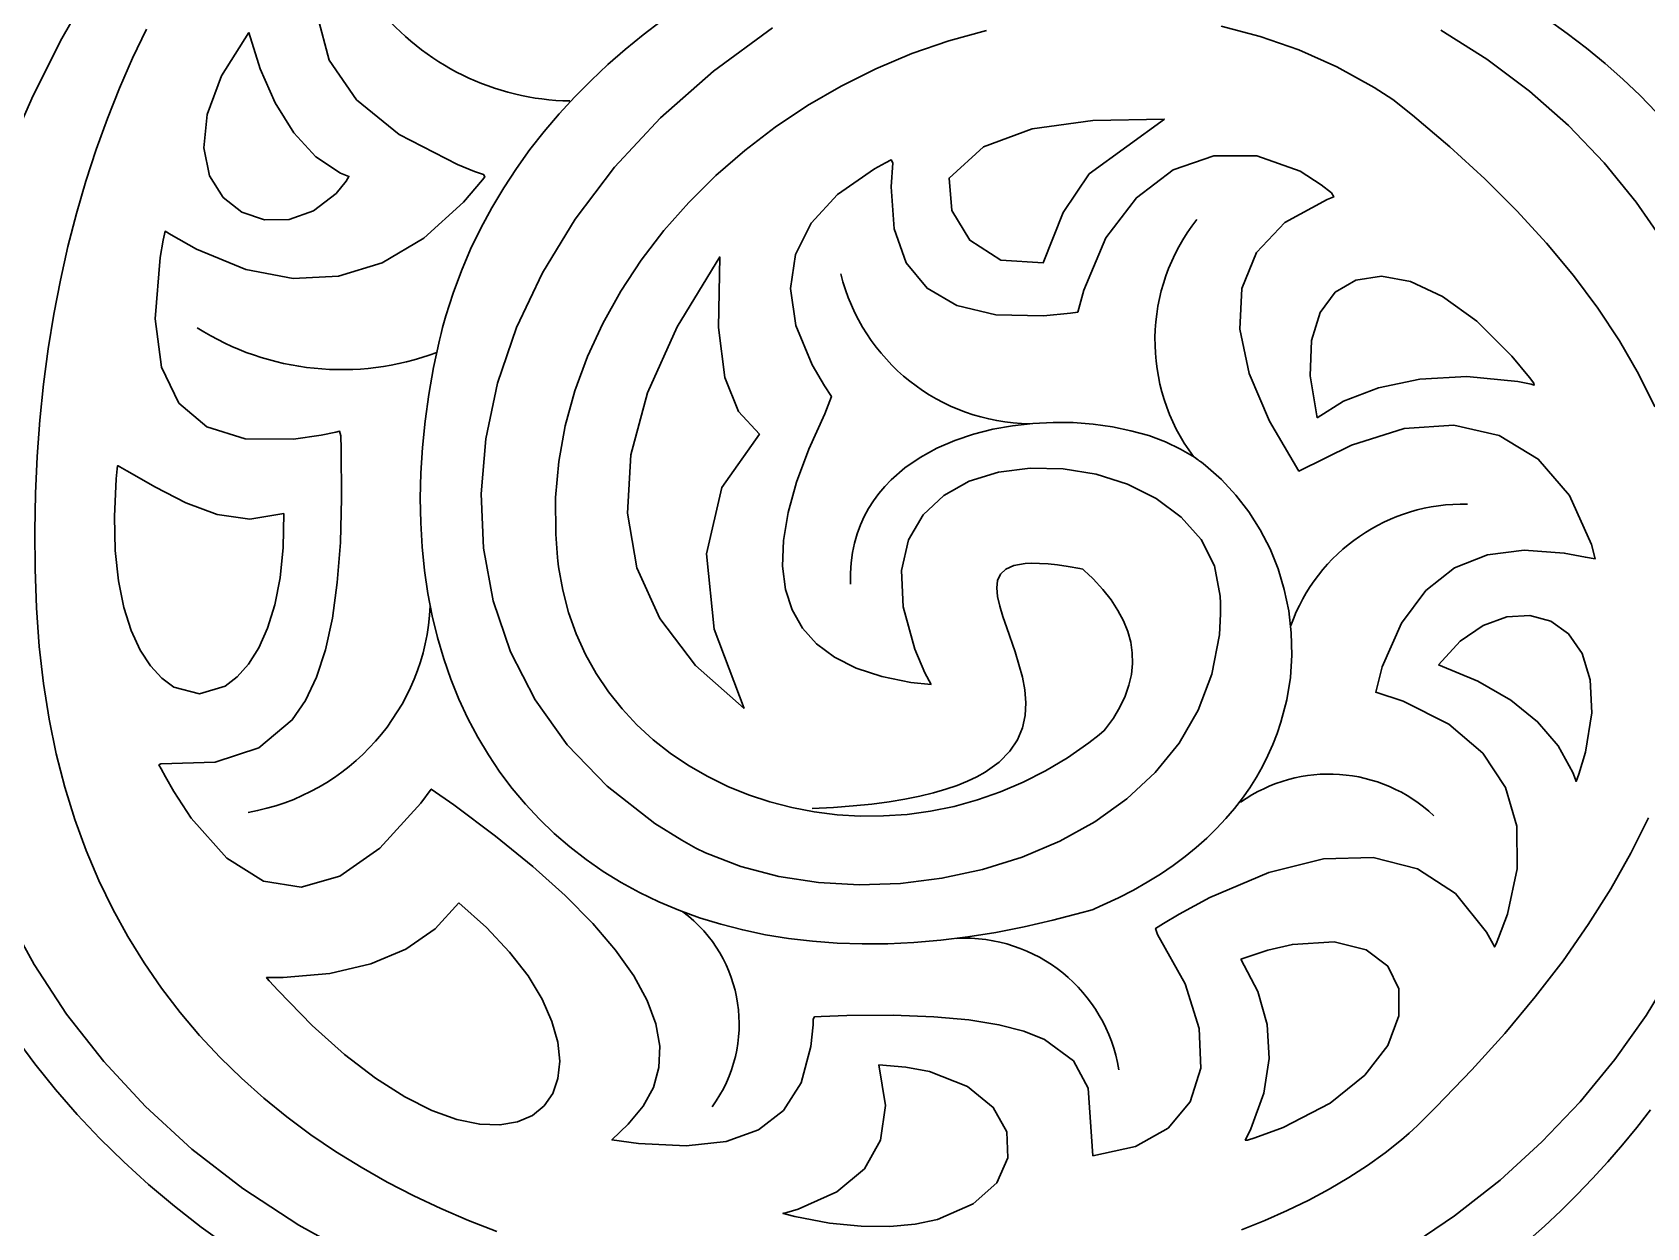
# Model space of a CAD drawing. Header units: inches. Extents: x 249 to 1192, y -18 to 440.
# Drawn here: x 610.1581 to 610.563, y 236.6426 to 236.9425 of the extents above; entities that cross this region are included whole.
import ezdxf

# ---------------------------------------------------------------- set-up
doc = ezdxf.new("R2010")
doc.units = ezdxf.units.IN
doc.header["$MEASUREMENT"] = 0
doc.layers.add('KACA', color=141, linetype='Continuous', lineweight=30)
doc.layers.add('KOLOM', color=5, linetype='Continuous')

# ---------------------------------------------------------------- blocks, each defined once
blk = doc.blocks.new('TAMPAK SAMPING KANAN')
at = {"layer": 'KACA'}
for points in [[(610.38348, 236.7789), (610.37842, 236.77943), (610.3711, 236.78092), (610.36472, 236.78302), (610.35928, 236.78574), (610.35479, 236.78908), (610.35125, 236.79303), (610.34864, 236.7976), (610.34698, 236.80278), (610.34626, 236.80858), (610.34649, 236.81499), (610.34765, 236.82202), (610.34976, 236.82967), (610.35282, 236.83793), (610.35682, 236.8468), (610.3585, 236.85116), (610.35673, 236.85384), (610.35368, 236.85907), (610.3496, 236.869), (610.3482, 236.87824), (610.34947, 236.88679), (610.35341, 236.89464), (610.36003, 236.90179), (610.36932, 236.90825), (610.37206, 236.90975), (610.37349, 236.91049), (610.37393, 236.90979), (610.37347, 236.90374), (610.37424, 236.8932), (610.37725, 236.88472), (610.3825, 236.87831), (610.38998, 236.87395), (610.3997, 236.87165), (610.41166, 236.87142), (610.41848, 236.87207), (610.42027, 236.87231), (610.42081, 236.87411), (610.42181, 236.87782), (610.42736, 236.89091), (610.43498, 236.90102), (610.44417, 236.90797), (610.45442, 236.91153), (610.46522, 236.9115), (610.47605, 236.90768), (610.48132, 236.90428), (610.48389, 236.9022), (610.48447, 236.9012), (610.48286, 236.9006), (610.47218, 236.89476), (610.46512, 236.88724), (610.46146, 236.87827), (610.46093, 236.86807), (610.4633, 236.85688), (610.46833, 236.84494), (610.47576, 236.83246), (610.48897, 236.83891), (610.50215, 236.84313), (610.51461, 236.84392), (610.52596, 236.84135), (610.53576, 236.83547), (610.54362, 236.82635), (610.54912, 236.81403), (610.55008, 236.81046), (610.54761, 236.81082), (610.54231, 236.81186), (610.53227, 236.81262), (610.52307, 236.81145), (610.51481, 236.80815), (610.50759, 236.8025), (610.50149, 236.7943), (610.49661, 236.78334), (610.49504, 236.77696), (610.50191, 236.77471), (610.51338, 236.76896), (610.5219, 236.76168), (610.52754, 236.75309), (610.53039, 236.74336), (610.53053, 236.73268), (610.52804, 236.72126), (610.52583, 236.71533), (610.52518, 236.71382), (610.52484, 236.71307), (610.52444, 236.71379), (610.52279, 236.71678), (610.515, 236.72649), (610.50547, 236.73268), (610.49438, 236.73551), (610.48189, 236.73514), (610.46819, 236.73173), (610.45344, 236.72545), (610.44573, 236.72128), (610.4418, 236.71895), (610.43981, 236.71772), (610.44026, 236.71619), (610.44718, 236.70386), (610.45074, 236.6926), (610.45111, 236.68265), (610.44845, 236.67425), (610.44295, 236.66763), (610.43476, 236.66302), (610.42407, 236.66068), (610.42291, 236.67765), (610.41919, 236.68454), (610.41194, 236.68986), (610.40679, 236.69192), (610.4005, 236.69356), (610.393, 236.69478), (610.3842, 236.69557), (610.37401, 236.69593), (610.36235, 236.69584), (610.35595, 236.69563), (610.35428, 236.69556), (610.35396, 236.69495), (610.3539, 236.69351), (610.35336, 236.68812), (610.35087, 236.67902), (610.34649, 236.67209), (610.34023, 236.66721), (610.33208, 236.66428), (610.32204, 236.66317), (610.31011, 236.66378), (610.30343, 236.66469), (610.30751, 236.66866), (610.31127, 236.67311), (610.31385, 236.67785), (610.31524, 236.68287), (610.31544, 236.68818), (610.31446, 236.69377), (610.31228, 236.69965), (610.30892, 236.70581), (610.30437, 236.71225), (610.29863, 236.71898), (610.2917, 236.72599), (610.28358, 236.73329), (610.27428, 236.74087), (610.26378, 236.74874), (610.25814, 236.75267), (610.25552, 236.74917), (610.24524, 236.73786), (610.23523, 236.73082), (610.22549, 236.72806), (610.21603, 236.72957), (610.20685, 236.73536), (610.19794, 236.74541), (610.19359, 236.75205), (610.19144, 236.75576), (610.19037, 236.75772), (610.18983, 236.75873), (610.1903, 236.75901), (610.20392, 236.75942), (610.21485, 236.76301), (610.22327, 236.77003), (610.2266, 236.77492), (610.22937, 236.78078), (610.23161, 236.78763), (610.23333, 236.79551), (610.23456, 236.80446), (610.23533, 236.81451), (610.23566, 236.82569), (610.23557, 236.83804), (610.23548, 236.84131), (610.23516, 236.84242), (610.23422, 236.8422), (610.23052, 236.84145), (610.22358, 236.84046), (610.21148, 236.84057), (610.20187, 236.84355), (610.19483, 236.84949), (610.19047, 236.85849), (610.18888, 236.87062), (610.19015, 236.88599), (610.19093, 236.89034), (610.19138, 236.8926), (610.19294, 236.89173), (610.19929, 236.88812), (610.21164, 236.88302), (610.2235, 236.88075), (610.23489, 236.8813), (610.2458, 236.88468), (610.25623, 236.89089), (610.26619, 236.89992), (610.27098, 236.90549), (610.27158, 236.90624), (610.27124, 236.90681), (610.26901, 236.90763), (610.26474, 236.90932), (610.25009, 236.91685), (610.23935, 236.92557), (610.23253, 236.93548), (610.22962, 236.94658)], [(610.38348, 236.7789), (610.37842, 236.77943), (610.3711, 236.78092), (610.36472, 236.78302), (610.35928, 236.78574), (610.35479, 236.78908), (610.35125, 236.79303), (610.34864, 236.7976), (610.34698, 236.80278), (610.34626, 236.80858), (610.34649, 236.81499), (610.34765, 236.82202), (610.34976, 236.82967), (610.35282, 236.83793), (610.35682, 236.8468), (610.3585, 236.85116), (610.35673, 236.85384), (610.35368, 236.85907), (610.3496, 236.869), (610.3482, 236.87824), (610.34947, 236.88679), (610.35341, 236.89464), (610.36003, 236.90179), (610.36932, 236.90825), (610.37206, 236.90975), (610.37349, 236.91049), (610.37393, 236.90979), (610.37347, 236.90374), (610.37424, 236.8932), (610.37725, 236.88472), (610.3825, 236.87831), (610.38998, 236.87395), (610.3997, 236.87165), (610.41166, 236.87142), (610.41848, 236.87207), (610.42027, 236.87231), (610.42081, 236.87411), (610.42181, 236.87782), (610.42736, 236.89091), (610.43498, 236.90102), (610.44417, 236.90797), (610.45442, 236.91153), (610.46522, 236.9115), (610.47605, 236.90768), (610.48132, 236.90428), (610.48389, 236.9022), (610.48447, 236.9012), (610.48286, 236.9006), (610.47218, 236.89476), (610.46512, 236.88724), (610.46146, 236.87827), (610.46093, 236.86807), (610.4633, 236.85688), (610.46833, 236.84494), (610.47576, 236.83246), (610.48897, 236.83891), (610.50215, 236.84313), (610.51461, 236.84392), (610.52596, 236.84135), (610.53576, 236.83547), (610.54362, 236.82635), (610.54912, 236.81403), (610.55008, 236.81046), (610.54761, 236.81082), (610.54231, 236.81186), (610.53227, 236.81262), (610.52307, 236.81145), (610.51481, 236.80815), (610.50759, 236.8025), (610.50149, 236.7943), (610.49661, 236.78334), (610.49504, 236.77696), (610.50191, 236.77471), (610.51338, 236.76896), (610.5219, 236.76168), (610.52754, 236.75309), (610.53039, 236.74336), (610.53053, 236.73268), (610.52804, 236.72126), (610.52583, 236.71533), (610.52518, 236.71382), (610.52484, 236.71307), (610.52444, 236.71379), (610.52279, 236.71678), (610.515, 236.72649), (610.50547, 236.73268), (610.49438, 236.73551), (610.48189, 236.73514), (610.46819, 236.73173), (610.45344, 236.72545), (610.44573, 236.72128), (610.4418, 236.71895), (610.43981, 236.71772), (610.44026, 236.71619), (610.44718, 236.70386), (610.45074, 236.6926), (610.45111, 236.68265), (610.44845, 236.67425), (610.44295, 236.66763), (610.43476, 236.66302), (610.42407, 236.66068), (610.42291, 236.67765), (610.41919, 236.68454), (610.41194, 236.68986), (610.40679, 236.69192), (610.4005, 236.69356), (610.393, 236.69478), (610.3842, 236.69557), (610.37401, 236.69593), (610.36235, 236.69584), (610.35595, 236.69563), (610.35428, 236.69556), (610.35396, 236.69495), (610.3539, 236.69351), (610.35336, 236.68812), (610.35087, 236.67902), (610.34649, 236.67209), (610.34023, 236.66721), (610.33208, 236.66428), (610.32204, 236.66317), (610.31011, 236.66378), (610.30343, 236.66469), (610.30751, 236.66866), (610.31127, 236.67311), (610.31385, 236.67785), (610.31524, 236.68287), (610.31544, 236.68818), (610.31446, 236.69377), (610.31228, 236.69965), (610.30892, 236.70581), (610.30437, 236.71225), (610.29863, 236.71898), (610.2917, 236.72599), (610.28358, 236.73329), (610.27428, 236.74087), (610.26378, 236.74874), (610.25814, 236.75267), (610.25552, 236.74917), (610.24524, 236.73786), (610.23523, 236.73082), (610.22549, 236.72806), (610.21603, 236.72957), (610.20685, 236.73536), (610.19794, 236.74541), (610.19359, 236.75205), (610.19144, 236.75576), (610.19037, 236.75772), (610.18983, 236.75873), (610.1903, 236.75901), (610.20392, 236.75942), (610.21485, 236.76301), (610.22327, 236.77003), (610.2266, 236.77492), (610.22937, 236.78078), (610.23161, 236.78763), (610.23333, 236.79551), (610.23456, 236.80446), (610.23533, 236.81451), (610.23566, 236.82569), (610.23557, 236.83804), (610.23548, 236.84131), (610.23516, 236.84242), (610.23422, 236.8422), (610.23052, 236.84145), (610.22358, 236.84046), (610.21148, 236.84057), (610.20187, 236.84355), (610.19483, 236.84949), (610.19047, 236.85849), (610.18888, 236.87062), (610.19015, 236.88599), (610.19093, 236.89034), (610.19138, 236.8926), (610.19294, 236.89173), (610.19929, 236.88812), (610.21164, 236.88302), (610.2235, 236.88075), (610.23489, 236.8813), (610.2458, 236.88468), (610.25623, 236.89089), (610.26619, 236.89992), (610.27098, 236.90549), (610.27158, 236.90624), (610.27124, 236.90681), (610.26901, 236.90763), (610.26474, 236.90932), (610.25009, 236.91685), (610.23935, 236.92557), (610.23253, 236.93548), (610.22962, 236.94658)], [(610.15378, 236.69043), (610.15867, 236.68379), (610.16385, 236.67734), (610.1693, 236.67107), (610.17502, 236.66501), (610.181, 236.65914), (610.18724, 236.65348), (610.19372, 236.64803), (610.20045, 236.64279), (610.20742, 236.63777)], [(610.53308, 236.6393), (610.53731, 236.64305), (610.54143, 236.64692), (610.54546, 236.65089), (610.54938, 236.65496), (610.55319, 236.65914), (610.55689, 236.66342), (610.56048, 236.66778), (610.56396, 236.67224)], [(610.56539, 236.92249), (610.56131, 236.92665), (610.55703, 236.93071), (610.55255, 236.93466), (610.54789, 236.9385), (610.54302, 236.94223), (610.53796, 236.94585)], [(610.31589, 236.9454), (610.31127, 236.94188), (610.30678, 236.93822), (610.30242, 236.9344), (610.2982, 236.93043), (610.29412, 236.92631), (610.29021, 236.92204), (610.28646, 236.91763), (610.28289, 236.91307), (610.27951, 236.90836), (610.27632, 236.90351), (610.27333, 236.89851), (610.27056, 236.89336), (610.26801, 236.88807), (610.26569, 236.88264), (610.26362, 236.87707), (610.26179, 236.87135), (610.26097, 236.86844), (610.26058, 236.86697), (610.26019, 236.8653), (610.25872, 236.8584), (610.25752, 236.85162), (610.2566, 236.84494), (610.25593, 236.83839), (610.25553, 236.83195), (610.25539, 236.82565), (610.25549, 236.81947), (610.25585, 236.81343), (610.25646, 236.80752), (610.25731, 236.80176), (610.2584, 236.79614), (610.25972, 236.79068), (610.26128, 236.78536), (610.26308, 236.78021), (610.26509, 236.77521), (610.26733, 236.77038), (610.26979, 236.76572), (610.27247, 236.76123), (610.27536, 236.75692), (610.27846, 236.75279), (610.28176, 236.74885), (610.28527, 236.74509), (610.28898, 236.74153), (610.29288, 236.73816), (610.29697, 236.73499), (610.30126, 236.73203), (610.30573, 236.72927), (610.31038, 236.72673), (610.31521, 236.72441), (610.32022, 236.7223), (610.3254, 236.72042), (610.33075, 236.71876), (610.33626, 236.71734), (610.34193, 236.71615), (610.34777, 236.71521), (610.35376, 236.7145), (610.3599, 236.71405), (610.36618, 236.71384), (610.37262, 236.71389), (610.37919, 236.7142), (610.3859, 236.71477), (610.39275, 236.71561), (610.39973, 236.71672), (610.40683, 236.71811), (610.41406, 236.71977), (610.42142, 236.72172), (610.42327, 236.72225), (610.42416, 236.72251), (610.42467, 236.72273), (610.42667, 236.7236), (610.43053, 236.7254), (610.43422, 236.7273), (610.43772, 236.72929), (610.44105, 236.73136), (610.4442, 236.73351), (610.44718, 236.73573), (610.44999, 236.73803), (610.45263, 236.74039), (610.45511, 236.74281), (610.45742, 236.74528), (610.45957, 236.74781), (610.46156, 236.75039), (610.4634, 236.75301), (610.46508, 236.75568), (610.46661, 236.75837), (610.46799, 236.7611), (610.46922, 236.76385), (610.4703, 236.76663), (610.47124, 236.76942), (610.4727, 236.77504), (610.4736, 236.78068), (610.47398, 236.7863), (610.47384, 236.79187), (610.47321, 236.79735), (610.47209, 236.80271), (610.47052, 236.8079), (610.4685, 236.81291), (610.46605, 236.81769), (610.4632, 236.8222), (610.45995, 236.82642), (610.45633, 236.8303), (610.45235, 236.83382), (610.4513, 236.83464), (610.45077, 236.83503), (610.4505, 236.83523), (610.45035, 236.83534), (610.44955, 236.8359), (610.44609, 236.83798), (610.44225, 236.83979), (610.43808, 236.84133), (610.43363, 236.84258), (610.42896, 236.84355), (610.42411, 236.84422), (610.41913, 236.84459), (610.41408, 236.84465), (610.409, 236.8444), (610.40395, 236.84382), (610.39897, 236.84292), (610.39411, 236.84168), (610.38943, 236.8401), (610.38497, 236.83817), (610.38079, 236.83589), (610.37693, 236.83325), (610.37345, 236.83024), (610.37187, 236.8286), (610.3704, 236.82686), (610.36905, 236.82502), (610.36782, 236.82309), (610.36672, 236.82107), (610.36577, 236.81894), (610.36495, 236.81672), (610.36429, 236.8144), (610.36378, 236.81198), (610.36344, 236.80945), (610.36326, 236.80683), (610.36326, 236.8041)], [(610.15378, 236.69043), (610.15867, 236.68379), (610.16385, 236.67734), (610.1693, 236.67107), (610.17502, 236.66501), (610.181, 236.65914), (610.18724, 236.65348), (610.19372, 236.64803), (610.20045, 236.64279), (610.20742, 236.63777)], [(610.53308, 236.6393), (610.53731, 236.64305), (610.54143, 236.64692), (610.54546, 236.65089), (610.54938, 236.65496), (610.55319, 236.65914), (610.55689, 236.66342), (610.56048, 236.66778), (610.56396, 236.67224)], [(610.56539, 236.92249), (610.56131, 236.92665), (610.55703, 236.93071), (610.55255, 236.93466), (610.54789, 236.9385), (610.54302, 236.94223), (610.53796, 236.94585)], [(610.31589, 236.9454), (610.31127, 236.94188), (610.30678, 236.93822), (610.30242, 236.9344), (610.2982, 236.93043), (610.29412, 236.92631), (610.29021, 236.92204), (610.28646, 236.91763), (610.28289, 236.91307), (610.27951, 236.90836), (610.27632, 236.90351), (610.27333, 236.89851), (610.27056, 236.89336), (610.26801, 236.88807), (610.26569, 236.88264), (610.26362, 236.87707), (610.26179, 236.87135), (610.26097, 236.86844), (610.26058, 236.86697), (610.26019, 236.8653), (610.25872, 236.8584), (610.25752, 236.85162), (610.2566, 236.84494), (610.25593, 236.83839), (610.25553, 236.83195), (610.25539, 236.82565), (610.25549, 236.81947), (610.25585, 236.81343), (610.25646, 236.80752), (610.25731, 236.80176), (610.2584, 236.79614), (610.25972, 236.79068), (610.26128, 236.78536), (610.26308, 236.78021), (610.26509, 236.77521), (610.26733, 236.77038), (610.26979, 236.76572), (610.27247, 236.76123), (610.27536, 236.75692), (610.27846, 236.75279), (610.28176, 236.74885), (610.28527, 236.74509), (610.28898, 236.74153), (610.29288, 236.73816), (610.29697, 236.73499), (610.30126, 236.73203), (610.30573, 236.72927), (610.31038, 236.72673), (610.31521, 236.72441), (610.32022, 236.7223), (610.3254, 236.72042), (610.33075, 236.71876), (610.33626, 236.71734), (610.34193, 236.71615), (610.34777, 236.71521), (610.35376, 236.7145), (610.3599, 236.71405), (610.36618, 236.71384), (610.37262, 236.71389), (610.37919, 236.7142), (610.3859, 236.71477), (610.39275, 236.71561), (610.39973, 236.71672), (610.40683, 236.71811), (610.41406, 236.71977), (610.42142, 236.72172), (610.42327, 236.72225), (610.42416, 236.72251), (610.42467, 236.72273), (610.42667, 236.7236), (610.43053, 236.7254), (610.43422, 236.7273), (610.43772, 236.72929), (610.44105, 236.73136), (610.4442, 236.73351), (610.44718, 236.73573), (610.44999, 236.73803), (610.45263, 236.74039), (610.45511, 236.74281), (610.45742, 236.74528), (610.45957, 236.74781), (610.46156, 236.75039), (610.4634, 236.75301), (610.46508, 236.75568), (610.46661, 236.75837), (610.46799, 236.7611), (610.46922, 236.76385), (610.4703, 236.76663), (610.47124, 236.76942), (610.4727, 236.77504), (610.4736, 236.78068), (610.47398, 236.7863), (610.47384, 236.79187), (610.47321, 236.79735), (610.47209, 236.80271), (610.47052, 236.8079), (610.4685, 236.81291), (610.46605, 236.81769), (610.4632, 236.8222), (610.45995, 236.82642), (610.45633, 236.8303), (610.45235, 236.83382), (610.4513, 236.83464), (610.45077, 236.83503), (610.4505, 236.83523), (610.45035, 236.83534), (610.44955, 236.8359), (610.44609, 236.83798), (610.44225, 236.83979), (610.43808, 236.84133), (610.43363, 236.84258), (610.42896, 236.84355), (610.42411, 236.84422), (610.41913, 236.84459), (610.41408, 236.84465), (610.409, 236.8444), (610.40395, 236.84382), (610.39897, 236.84292), (610.39411, 236.84168), (610.38943, 236.8401), (610.38497, 236.83817), (610.38079, 236.83589), (610.37693, 236.83325), (610.37345, 236.83024), (610.37187, 236.8286), (610.3704, 236.82686), (610.36905, 236.82502), (610.36782, 236.82309), (610.36672, 236.82107), (610.36577, 236.81894), (610.36495, 236.81672), (610.36429, 236.8144), (610.36378, 236.81198), (610.36344, 236.80945), (610.36326, 236.80683), (610.36326, 236.8041)], [(610.17352, 236.95498), (610.16549, 236.94097), (610.15825, 236.92664), (610.15183, 236.91205)], [(610.15145, 236.72161), (610.15851, 236.70867), (610.16668, 236.69623), (610.17599, 236.68433), (610.18645, 236.67304), (610.19808, 236.66239), (610.2109, 236.65245), (610.22494, 236.64325), (610.2402, 236.63486)], [(610.50253, 236.63739), (610.51481, 236.64567), (610.5262, 236.6546), (610.5367, 236.66415), (610.54631, 236.67425), (610.55502, 236.68485), (610.56284, 236.6959), (610.56977, 236.70734)], [(610.56753, 236.88951), (610.56035, 236.89992), (610.55229, 236.9098), (610.54335, 236.9191), (610.53355, 236.92778), (610.52287, 236.93577), (610.51132, 236.94302)], [(610.34373, 236.94363), (610.32888, 236.93278), (610.31567, 236.92107), (610.3041, 236.90865), (610.2942, 236.89565), (610.286, 236.8822), (610.27952, 236.86845), (610.27477, 236.85453), (610.2718, 236.84057), (610.27061, 236.82672), (610.27123, 236.8131), (610.27368, 236.79986), (610.27799, 236.78714), (610.28418, 236.77506), (610.29226, 236.76377), (610.30228, 236.7534), (610.31424, 236.74408), (610.32095, 236.73987), (610.3245, 236.73788), (610.32691, 236.73668), (610.3358, 236.73322), (610.34529, 236.73074), (610.35523, 236.72922), (610.36546, 236.72865), (610.37585, 236.72902), (610.38622, 236.73031), (610.39643, 236.73251), (610.40633, 236.73562), (610.41576, 236.73961), (610.42456, 236.74448), (610.4326, 236.75021), (610.4397, 236.7568), (610.44573, 236.76422), (610.45052, 236.77246), (610.45393, 236.78152), (610.45579, 236.79138), (610.4561, 236.79661), (610.45609, 236.7993), (610.45603, 236.8011), (610.45457, 236.80866), (610.4512, 236.81528), (610.44623, 236.82092), (610.43997, 236.82556), (610.43274, 236.82915), (610.42486, 236.83164), (610.41663, 236.833), (610.40838, 236.8332), (610.40043, 236.83217), (610.39308, 236.8299), (610.38666, 236.82634), (610.38147, 236.82144), (610.37785, 236.81517), (610.37609, 236.8075), (610.37652, 236.79836), (610.37945, 236.78774), (610.38195, 236.78186), (610.38348, 236.7789)], [(610.17352, 236.95498), (610.16549, 236.94097), (610.15825, 236.92664), (610.15183, 236.91205)], [(610.15145, 236.72161), (610.15851, 236.70867), (610.16668, 236.69623), (610.17599, 236.68433), (610.18645, 236.67304), (610.19808, 236.66239), (610.2109, 236.65245), (610.22494, 236.64325), (610.2402, 236.63486)], [(610.50253, 236.63739), (610.51481, 236.64567), (610.5262, 236.6546), (610.5367, 236.66415), (610.54631, 236.67425), (610.55502, 236.68485), (610.56284, 236.6959), (610.56977, 236.70734)], [(610.56753, 236.88951), (610.56035, 236.89992), (610.55229, 236.9098), (610.54335, 236.9191), (610.53355, 236.92778), (610.52287, 236.93577), (610.51132, 236.94302)], [(610.34373, 236.94363), (610.32888, 236.93278), (610.31567, 236.92107), (610.3041, 236.90865), (610.2942, 236.89565), (610.286, 236.8822), (610.27952, 236.86845), (610.27477, 236.85453), (610.2718, 236.84057), (610.27061, 236.82672), (610.27123, 236.8131), (610.27368, 236.79986), (610.27799, 236.78714), (610.28418, 236.77506), (610.29226, 236.76377), (610.30228, 236.7534), (610.31424, 236.74408), (610.32095, 236.73987), (610.3245, 236.73788), (610.32691, 236.73668), (610.3358, 236.73322), (610.34529, 236.73074), (610.35523, 236.72922), (610.36546, 236.72865), (610.37585, 236.72902), (610.38622, 236.73031), (610.39643, 236.73251), (610.40633, 236.73562), (610.41576, 236.73961), (610.42456, 236.74448), (610.4326, 236.75021), (610.4397, 236.7568), (610.44573, 236.76422), (610.45052, 236.77246), (610.45393, 236.78152), (610.45579, 236.79138), (610.4561, 236.79661), (610.45609, 236.7993), (610.45603, 236.8011), (610.45457, 236.80866), (610.4512, 236.81528), (610.44623, 236.82092), (610.43997, 236.82556), (610.43274, 236.82915), (610.42486, 236.83164), (610.41663, 236.833), (610.40838, 236.8332), (610.40043, 236.83217), (610.39308, 236.8299), (610.38666, 236.82634), (610.38147, 236.82144), (610.37785, 236.81517), (610.37609, 236.8075), (610.37652, 236.79836), (610.37945, 236.78774), (610.38195, 236.78186), (610.38348, 236.7789)], [(610.35366, 236.74778), (610.35899, 236.74806), (610.36398, 236.74845), (610.36862, 236.74893), (610.37294, 236.7495), (610.37695, 236.75016), (610.38065, 236.75091), (610.38406, 236.75173), (610.38719, 236.75264), (610.39004, 236.75361), (610.39263, 236.75466), (610.39497, 236.75577), (610.39706, 236.75694), (610.40058, 236.75945), (610.40325, 236.76215), (610.40518, 236.76502), (610.40643, 236.76803), (610.4071, 236.77114), (610.40726, 236.77432), (610.40702, 236.77754), (610.40644, 236.78076), (610.40462, 236.78712), (610.40248, 236.79314), (610.4015, 236.79594), (610.4007, 236.79856), (610.40016, 236.80097), (610.39996, 236.80314), (610.40019, 236.80503), (610.40092, 236.80662), (610.40226, 236.80787), (610.40427, 236.80876), (610.40705, 236.80924), (610.40875, 236.80933), (610.41068, 236.8093), (610.41283, 236.80915), (610.41523, 236.80889), (610.41789, 236.8085), (610.42081, 236.80799), (610.42155, 236.80784), (610.42173, 236.80767), (610.42209, 236.80735), (610.42279, 236.8067), (610.42412, 236.80539), (610.42654, 236.80277), (610.42863, 236.80014), (610.43037, 236.7975), (610.43177, 236.79485), (610.43284, 236.79219), (610.43357, 236.78952), (610.43396, 236.78683), (610.43402, 236.78414), (610.43373, 236.78143), (610.43311, 236.77872), (610.43215, 236.77599), (610.43085, 236.77325), (610.42921, 236.7705), (610.42724, 236.76775), (610.42691, 236.76736), (610.42563, 236.7663), (610.42302, 236.76426), (610.41769, 236.76053), (610.41221, 236.75724), (610.40661, 236.75438), (610.4009, 236.75195), (610.39511, 236.74994), (610.38926, 236.74834), (610.38338, 236.74714), (610.37748, 236.74634), (610.37159, 236.74593), (610.36573, 236.7459), (610.35993, 236.74625), (610.3542, 236.74697), (610.34857, 236.74804), (610.34305, 236.74947), (610.33769, 236.75125), (610.33248, 236.75336), (610.32747, 236.75581), (610.32266, 236.75858), (610.31809, 236.76167), (610.31377, 236.76507), (610.30973, 236.76878), (610.30599, 236.77278), (610.30257, 236.77706), (610.2995, 236.78163), (610.29679, 236.78647), (610.29447, 236.79158), (610.29257, 236.79695), (610.2911, 236.80258), (610.29008, 236.80844), (610.2899, 236.80995), (610.28981, 236.81078), (610.28969, 236.81194), (610.28934, 236.81658), (610.2893, 236.82579), (610.29012, 236.83488), (610.29175, 236.84382), (610.29416, 236.85259), (610.2973, 236.86115), (610.30115, 236.86948), (610.30565, 236.87754), (610.31078, 236.88531), (610.31649, 236.89275), (610.32275, 236.89985), (610.32952, 236.90656), (610.33676, 236.91286), (610.34442, 236.91872), (610.35249, 236.92411), (610.3609, 236.929), (610.36964, 236.93336), (610.37865, 236.93717), (610.38791, 236.94038), (610.39736, 236.94299)], [(610.45621, 236.94402), (610.46601, 236.94149), (610.47571, 236.9381), (610.48527, 236.93384), (610.49465, 236.92867), (610.49929, 236.92568), (610.50423, 236.92172), (610.51363, 236.91375), (610.52237, 236.90575), (610.53044, 236.8977), (610.53786, 236.88962), (610.54461, 236.88149), (610.55071, 236.87332), (610.55615, 236.86511), (610.56093, 236.85686), (610.56505, 236.84856)], [(610.56341, 236.74549), (610.55903, 236.7366), (610.554, 236.72766), (610.54833, 236.71867), (610.542, 236.70963), (610.53502, 236.70054), (610.52739, 236.6914), (610.51912, 236.68221), (610.5102, 236.67296), (610.50549, 236.66832), (610.50437, 236.66725), (610.50342, 236.6664), (610.50147, 236.66471), (610.49735, 236.66143), (610.49295, 236.65827), (610.48829, 236.65524), (610.48337, 236.65234), (610.4782, 236.64957), (610.4728, 236.64693), (610.46718, 236.64444), (610.46135, 236.64208)], [(610.27458, 236.64171), (610.26751, 236.64445), (610.26055, 236.64743), (610.25373, 236.65065), (610.24705, 236.65411), (610.24052, 236.65781), (610.23415, 236.66176), (610.22796, 236.66597), (610.22195, 236.67043), (610.21614, 236.67514), (610.21055, 236.68012), (610.20518, 236.68537), (610.20004, 236.69088), (610.19514, 236.69666), (610.19051, 236.70272), (610.18614, 236.70906), (610.18205, 236.71568), (610.17825, 236.72259), (610.17476, 236.72978), (610.17159, 236.73726), (610.16874, 236.74504), (610.16623, 236.75312), (610.16407, 236.7615), (610.16227, 236.77018), (610.16084, 236.77917), (610.1598, 236.78848), (610.15916, 236.79815), (610.15881, 236.80783), (610.15872, 236.81738), (610.15889, 236.82679), (610.1593, 236.83607), (610.15997, 236.84521), (610.16089, 236.85421), (610.16206, 236.86307), (610.16346, 236.87178), (610.16511, 236.88035), (610.167, 236.88876), (610.16913, 236.89703), (610.17149, 236.90514), (610.17408, 236.9131), (610.17691, 236.92089), (610.17996, 236.92853), (610.18323, 236.936), (610.18673, 236.9433)], [(610.35366, 236.74778), (610.35899, 236.74806), (610.36398, 236.74845), (610.36862, 236.74893), (610.37294, 236.7495), (610.37695, 236.75016), (610.38065, 236.75091), (610.38406, 236.75173), (610.38719, 236.75264), (610.39004, 236.75361), (610.39263, 236.75466), (610.39497, 236.75577), (610.39706, 236.75694), (610.40058, 236.75945), (610.40325, 236.76215), (610.40518, 236.76502), (610.40643, 236.76803), (610.4071, 236.77114), (610.40726, 236.77432), (610.40702, 236.77754), (610.40644, 236.78076), (610.40462, 236.78712), (610.40248, 236.79314), (610.4015, 236.79594), (610.4007, 236.79856), (610.40016, 236.80097), (610.39996, 236.80314), (610.40019, 236.80503), (610.40092, 236.80662), (610.40226, 236.80787), (610.40427, 236.80876), (610.40705, 236.80924), (610.40875, 236.80933), (610.41068, 236.8093), (610.41283, 236.80915), (610.41523, 236.80889), (610.41789, 236.8085), (610.42081, 236.80799), (610.42155, 236.80784), (610.42173, 236.80767), (610.42209, 236.80735), (610.42279, 236.8067), (610.42412, 236.80539), (610.42654, 236.80277), (610.42863, 236.80014), (610.43037, 236.7975), (610.43177, 236.79485), (610.43284, 236.79219), (610.43357, 236.78952), (610.43396, 236.78683), (610.43402, 236.78414), (610.43373, 236.78143), (610.43311, 236.77872), (610.43215, 236.77599), (610.43085, 236.77325), (610.42921, 236.7705), (610.42724, 236.76775), (610.42691, 236.76736), (610.42563, 236.7663), (610.42302, 236.76426), (610.41769, 236.76053), (610.41221, 236.75724), (610.40661, 236.75438), (610.4009, 236.75195), (610.39511, 236.74994), (610.38926, 236.74834), (610.38338, 236.74714), (610.37748, 236.74634), (610.37159, 236.74593), (610.36573, 236.7459), (610.35993, 236.74625), (610.3542, 236.74697), (610.34857, 236.74804), (610.34305, 236.74947), (610.33769, 236.75125), (610.33248, 236.75336), (610.32747, 236.75581), (610.32266, 236.75858), (610.31809, 236.76167), (610.31377, 236.76507), (610.30973, 236.76878), (610.30599, 236.77278), (610.30257, 236.77706), (610.2995, 236.78163), (610.29679, 236.78647), (610.29447, 236.79158), (610.29257, 236.79695), (610.2911, 236.80258), (610.29008, 236.80844), (610.2899, 236.80995), (610.28981, 236.81078), (610.28969, 236.81194), (610.28934, 236.81658), (610.2893, 236.82579), (610.29012, 236.83488), (610.29175, 236.84382), (610.29416, 236.85259), (610.2973, 236.86115), (610.30115, 236.86948), (610.30565, 236.87754), (610.31078, 236.88531), (610.31649, 236.89275), (610.32275, 236.89985), (610.32952, 236.90656), (610.33676, 236.91286), (610.34442, 236.91872), (610.35249, 236.92411), (610.3609, 236.929), (610.36964, 236.93336), (610.37865, 236.93717), (610.38791, 236.94038), (610.39736, 236.94299)], [(610.45621, 236.94402), (610.46601, 236.94149), (610.47571, 236.9381), (610.48527, 236.93384), (610.49465, 236.92867), (610.49929, 236.92568), (610.50423, 236.92172), (610.51363, 236.91375), (610.52237, 236.90575), (610.53044, 236.8977), (610.53786, 236.88962), (610.54461, 236.88149), (610.55071, 236.87332), (610.55615, 236.86511), (610.56093, 236.85686), (610.56505, 236.84856)], [(610.56341, 236.74549), (610.55903, 236.7366), (610.554, 236.72766), (610.54833, 236.71867), (610.542, 236.70963), (610.53502, 236.70054), (610.52739, 236.6914), (610.51912, 236.68221), (610.5102, 236.67296), (610.50549, 236.66832), (610.50437, 236.66725), (610.50342, 236.6664), (610.50147, 236.66471), (610.49735, 236.66143), (610.49295, 236.65827), (610.48829, 236.65524), (610.48337, 236.65234), (610.4782, 236.64957), (610.4728, 236.64693), (610.46718, 236.64444), (610.46135, 236.64208)], [(610.27458, 236.64171), (610.26751, 236.64445), (610.26055, 236.64743), (610.25373, 236.65065), (610.24705, 236.65411), (610.24052, 236.65781), (610.23415, 236.66176), (610.22796, 236.66597), (610.22195, 236.67043), (610.21614, 236.67514), (610.21055, 236.68012), (610.20518, 236.68537), (610.20004, 236.69088), (610.19514, 236.69666), (610.19051, 236.70272), (610.18614, 236.70906), (610.18205, 236.71568), (610.17825, 236.72259), (610.17476, 236.72978), (610.17159, 236.73726), (610.16874, 236.74504), (610.16623, 236.75312), (610.16407, 236.7615), (610.16227, 236.77018), (610.16084, 236.77917), (610.1598, 236.78848), (610.15916, 236.79815), (610.15881, 236.80783), (610.15872, 236.81738), (610.15889, 236.82679), (610.1593, 236.83607), (610.15997, 236.84521), (610.16089, 236.85421), (610.16206, 236.86307), (610.16346, 236.87178), (610.16511, 236.88035), (610.167, 236.88876), (610.16913, 236.89703), (610.17149, 236.90514), (610.17408, 236.9131), (610.17691, 236.92089), (610.17996, 236.92853), (610.18323, 236.936), (610.18673, 236.9433)]]:
    blk.add_lwpolyline(points, dxfattribs=at)
for points in [[(610.24447, 236.94908, 0.224242), (610.29292, 236.92528)], [(610.24447, 236.94908, 0.224242), (610.29292, 236.92528)], [(610.45012, 236.89555, 0.338557), (610.44931, 236.83606)], [(610.45012, 236.89555, 0.338557), (610.44931, 236.83606)], [(610.36085, 236.88192, 0.342121), (610.40826, 236.84433)], [(610.36085, 236.88192, 0.342121), (610.40826, 236.84433)], [(610.19942, 236.86837, 0.235087), (610.2595, 236.86222)], [(610.19942, 236.86837, 0.235087), (610.2595, 236.86222)], [(610.51805, 236.82415, 0.322771), (610.47369, 236.79368)], [(610.51805, 236.82415, 0.322771), (610.47369, 236.79368)], [(610.2122, 236.74683, 0.351709), (610.25789, 236.79861)], [(610.2122, 236.74683, 0.351709), (610.25789, 236.79861)], [(610.50958, 236.74598, 0.358131), (610.46113, 236.74937)], [(610.50958, 236.74598, 0.358131), (610.46113, 236.74937)], [(610.32858, 236.67297, 0.411007), (610.32126, 236.7219)], [(610.32858, 236.67297, 0.411007), (610.32126, 236.7219)], [(610.43055, 236.68229, 0.383386), (610.38984, 236.71522)], [(610.43055, 236.68229, 0.383386), (610.38984, 236.71522)]]:
    blk.add_lwpolyline(points, format="xyb", dxfattribs=at)
for points in [[(610.21238, 236.94248), (610.20551, 236.93161), (610.20189, 236.9219), (610.20106, 236.9135), (610.20255, 236.90652), (610.2059, 236.90111), (610.21064, 236.89739), (610.21632, 236.8955), (610.22247, 236.89556), (610.22862, 236.89771), (610.23431, 236.90209), (610.23683, 236.90515), (610.23748, 236.90635), (610.23705, 236.9065), (610.23539, 236.90717), (610.22916, 236.91128), (610.22366, 236.9173), (610.21897, 236.92479), (610.21518, 236.93333), (610.21238, 236.94248)], [(610.21238, 236.94248), (610.20551, 236.93161), (610.20189, 236.9219), (610.20106, 236.9135), (610.20255, 236.90652), (610.2059, 236.90111), (610.21064, 236.89739), (610.21632, 236.8955), (610.22247, 236.89556), (610.22862, 236.89771), (610.23431, 236.90209), (610.23683, 236.90515), (610.23748, 236.90635), (610.23705, 236.9065), (610.23539, 236.90717), (610.22916, 236.91128), (610.22366, 236.9173), (610.21897, 236.92479), (610.21518, 236.93333), (610.21238, 236.94248)], [(610.442, 236.92069), (610.4241, 236.92036), (610.40884, 236.91833), (610.39665, 236.91379), (610.38799, 236.90592), (610.38873, 236.89777), (610.39323, 236.89033), (610.40102, 236.88538), (610.41161, 236.8847), (610.4166, 236.89728), (610.42311, 236.90697), (610.442, 236.92069)], [(610.442, 236.92069), (610.4241, 236.92036), (610.40884, 236.91833), (610.39665, 236.91379), (610.38799, 236.90592), (610.38873, 236.89777), (610.39323, 236.89033), (610.40102, 236.88538), (610.41161, 236.8847), (610.4166, 236.89728), (610.42311, 236.90697), (610.442, 236.92069)], [(610.33664, 236.77289), (610.32908, 236.79281), (610.3272, 236.81168), (610.33098, 236.82835), (610.34044, 236.84167), (610.33515, 236.84739), (610.33173, 236.85594), (610.33018, 236.86848), (610.33049, 236.88615), (610.31978, 236.86864), (610.31234, 236.85209), (610.30819, 236.83649), (610.30732, 236.82185), (610.30973, 236.80818), (610.31542, 236.79546), (610.32439, 236.7837), (610.33664, 236.77289)], [(610.33664, 236.77289), (610.32908, 236.79281), (610.3272, 236.81168), (610.33098, 236.82835), (610.34044, 236.84167), (610.33515, 236.84739), (610.33173, 236.85594), (610.33018, 236.86848), (610.33049, 236.88615), (610.31978, 236.86864), (610.31234, 236.85209), (610.30819, 236.83649), (610.30732, 236.82185), (610.30973, 236.80818), (610.31542, 236.79546), (610.32439, 236.7837), (610.33664, 236.77289)], [(610.48034, 236.84577), (610.47857, 236.85631), (610.47889, 236.86516), (610.48106, 236.87219), (610.48486, 236.8773), (610.49006, 236.88037), (610.49643, 236.8813), (610.50376, 236.87997), (610.5118, 236.87627), (610.52035, 236.87008), (610.52916, 236.86131), (610.53359, 236.85592), (610.5347, 236.85446), (610.53479, 236.85403), (610.53396, 236.85422), (610.53066, 236.85489), (610.51789, 236.85617), (610.50611, 236.85552), (610.49568, 236.85331), (610.48697, 236.84994), (610.48034, 236.84577)], [(610.48034, 236.84577), (610.47857, 236.85631), (610.47889, 236.86516), (610.48106, 236.87219), (610.48486, 236.8773), (610.49006, 236.88037), (610.49643, 236.8813), (610.50376, 236.87997), (610.5118, 236.87627), (610.52035, 236.87008), (610.52916, 236.86131), (610.53359, 236.85592), (610.5347, 236.85446), (610.53479, 236.85403), (610.53396, 236.85422), (610.53066, 236.85489), (610.51789, 236.85617), (610.50611, 236.85552), (610.49568, 236.85331), (610.48697, 236.84994), (610.48034, 236.84577)], [(610.22118, 236.82178), (610.22101, 236.81327), (610.22022, 236.80564), (610.21889, 236.79889), (610.21708, 236.79303), (610.21487, 236.78807), (610.21231, 236.78399), (610.20948, 236.7808), (610.20644, 236.7785), (610.20003, 236.7766), (610.1936, 236.77827), (610.19055, 236.78046), (610.18771, 236.78355), (610.18513, 236.78753), (610.18289, 236.79242), (610.18106, 236.79822), (610.17969, 236.80492), (610.17887, 236.81253), (610.17865, 236.82104), (610.17912, 236.83047), (610.17934, 236.83297), (610.17947, 236.83379), (610.17958, 236.83373), (610.18001, 236.8335), (610.18177, 236.83252), (610.189, 236.82838), (610.19655, 236.82447), (610.20444, 236.82154), (610.21265, 236.82039), (610.22118, 236.82178)], [(610.22118, 236.82178), (610.22101, 236.81327), (610.22022, 236.80564), (610.21889, 236.79889), (610.21708, 236.79303), (610.21487, 236.78807), (610.21231, 236.78399), (610.20948, 236.7808), (610.20644, 236.7785), (610.20003, 236.7766), (610.1936, 236.77827), (610.19055, 236.78046), (610.18771, 236.78355), (610.18513, 236.78753), (610.18289, 236.79242), (610.18106, 236.79822), (610.17969, 236.80492), (610.17887, 236.81253), (610.17865, 236.82104), (610.17912, 236.83047), (610.17934, 236.83297), (610.17947, 236.83379), (610.17958, 236.83373), (610.18001, 236.8335), (610.18177, 236.83252), (610.189, 236.82838), (610.19655, 236.82447), (610.20444, 236.82154), (610.21265, 236.82039), (610.22118, 236.82178)], [(610.51078, 236.78386), (610.51618, 236.78974), (610.522, 236.79374), (610.52792, 236.7959), (610.53365, 236.79623), (610.53891, 236.79478), (610.54339, 236.79158), (610.54679, 236.78666), (610.54883, 236.78006), (610.5492, 236.7718), (610.54761, 236.76192), (610.54599, 236.75638), (610.54527, 236.7546), (610.54512, 236.75505), (610.54444, 236.75682), (610.54079, 236.76352), (610.5356, 236.76957), (610.52886, 236.77498), (610.52059, 236.77974), (610.51078, 236.78386)], [(610.51078, 236.78386), (610.51618, 236.78974), (610.522, 236.79374), (610.52792, 236.7959), (610.53365, 236.79623), (610.53891, 236.79478), (610.54339, 236.79158), (610.54679, 236.78666), (610.54883, 236.78006), (610.5492, 236.7718), (610.54761, 236.76192), (610.54599, 236.75638), (610.54527, 236.7546), (610.54512, 236.75505), (610.54444, 236.75682), (610.54079, 236.76352), (610.5356, 236.76957), (610.52886, 236.77498), (610.52059, 236.77974), (610.51078, 236.78386)], [(610.26506, 236.72412), (610.27201, 236.71794), (610.27778, 236.7118), (610.28241, 236.70579), (610.28594, 236.69996), (610.28841, 236.69441), (610.28987, 236.68919), (610.29036, 236.68439), (610.28992, 236.68008), (610.2886, 236.67633), (610.28644, 236.67322), (610.28349, 236.67082), (610.27978, 236.66921), (610.27536, 236.66845), (610.27028, 236.66862), (610.26457, 236.66981), (610.25829, 236.67207), (610.25147, 236.67548), (610.24416, 236.68012), (610.23639, 236.68607), (610.22823, 236.69339), (610.2197, 236.70215), (610.21751, 236.70458), (610.21696, 236.7052), (610.21685, 236.70541), (610.21705, 236.70541), (610.21785, 236.7054), (610.221, 236.70544), (610.23269, 236.70645), (610.24295, 236.70882), (610.25176, 236.71256), (610.25913, 236.71766), (610.26506, 236.72412)], [(610.26506, 236.72412), (610.27201, 236.71794), (610.27778, 236.7118), (610.28241, 236.70579), (610.28594, 236.69996), (610.28841, 236.69441), (610.28987, 236.68919), (610.29036, 236.68439), (610.28992, 236.68008), (610.2886, 236.67633), (610.28644, 236.67322), (610.28349, 236.67082), (610.27978, 236.66921), (610.27536, 236.66845), (610.27028, 236.66862), (610.26457, 236.66981), (610.25829, 236.67207), (610.25147, 236.67548), (610.24416, 236.68012), (610.23639, 236.68607), (610.22823, 236.69339), (610.2197, 236.70215), (610.21751, 236.70458), (610.21696, 236.7052), (610.21685, 236.70541), (610.21705, 236.70541), (610.21785, 236.7054), (610.221, 236.70544), (610.23269, 236.70645), (610.24295, 236.70882), (610.25176, 236.71256), (610.25913, 236.71766), (610.26506, 236.72412)], [(610.46117, 236.70997), (610.46794, 236.71226), (610.4741, 236.7137), (610.48462, 236.71433), (610.49263, 236.71234), (610.49806, 236.70825), (610.50082, 236.70256), (610.50084, 236.69577), (610.49803, 236.68839), (610.4923, 236.68093), (610.48359, 236.67389), (610.4718, 236.66777), (610.46473, 236.66522), (610.46284, 236.66464), (610.4623, 236.66465), (610.46259, 236.66521), (610.46369, 236.66748), (610.46693, 236.67639), (610.4683, 236.6851), (610.4678, 236.6936), (610.46542, 236.70189), (610.46117, 236.70997)], [(610.46117, 236.70997), (610.46794, 236.71226), (610.4741, 236.7137), (610.48462, 236.71433), (610.49263, 236.71234), (610.49806, 236.70825), (610.50082, 236.70256), (610.50084, 236.69577), (610.49803, 236.68839), (610.4923, 236.68093), (610.48359, 236.67389), (610.4718, 236.66777), (610.46473, 236.66522), (610.46284, 236.66464), (610.4623, 236.66465), (610.46259, 236.66521), (610.46369, 236.66748), (610.46693, 236.67639), (610.4683, 236.6851), (610.4678, 236.6936), (610.46542, 236.70189), (610.46117, 236.70997)], [(610.37042, 236.68347), (610.37714, 236.68296), (610.38308, 236.68184), (610.39264, 236.6781), (610.3991, 236.67284), (610.40247, 236.66666), (610.40275, 236.66016), (610.39995, 236.65394), (610.39408, 236.6486), (610.38513, 236.64474), (610.3795, 236.64354), (610.37311, 236.64295), (610.36596, 236.64302), (610.35803, 236.64383), (610.34935, 236.64546), (610.34706, 236.64601), (610.34634, 236.64622), (610.34653, 236.64626), (610.34728, 236.64646), (610.35015, 236.64731), (610.35987, 236.65163), (610.36676, 236.65741), (610.37082, 236.66464), (610.37204, 236.67333), (610.37042, 236.68347)], [(610.37042, 236.68347), (610.37714, 236.68296), (610.38308, 236.68184), (610.39264, 236.6781), (610.3991, 236.67284), (610.40247, 236.66666), (610.40275, 236.66016), (610.39995, 236.65394), (610.39408, 236.6486), (610.38513, 236.64474), (610.3795, 236.64354), (610.37311, 236.64295), (610.36596, 236.64302), (610.35803, 236.64383), (610.34935, 236.64546), (610.34706, 236.64601), (610.34634, 236.64622), (610.34653, 236.64626), (610.34728, 236.64646), (610.35015, 236.64731), (610.35987, 236.65163), (610.36676, 236.65741), (610.37082, 236.66464), (610.37204, 236.67333), (610.37042, 236.68347)]]:
    blk.add_lwpolyline(points, close=True, dxfattribs=at)

msp = doc.modelspace()

# ---------------------------------------------------------------- block references
at = {"layer": 'KOLOM'}
msp.add_blockref('TAMPAK SAMPING KANAN', (0, 0), dxfattribs=at)

doc.saveas('drawing.dxf')
